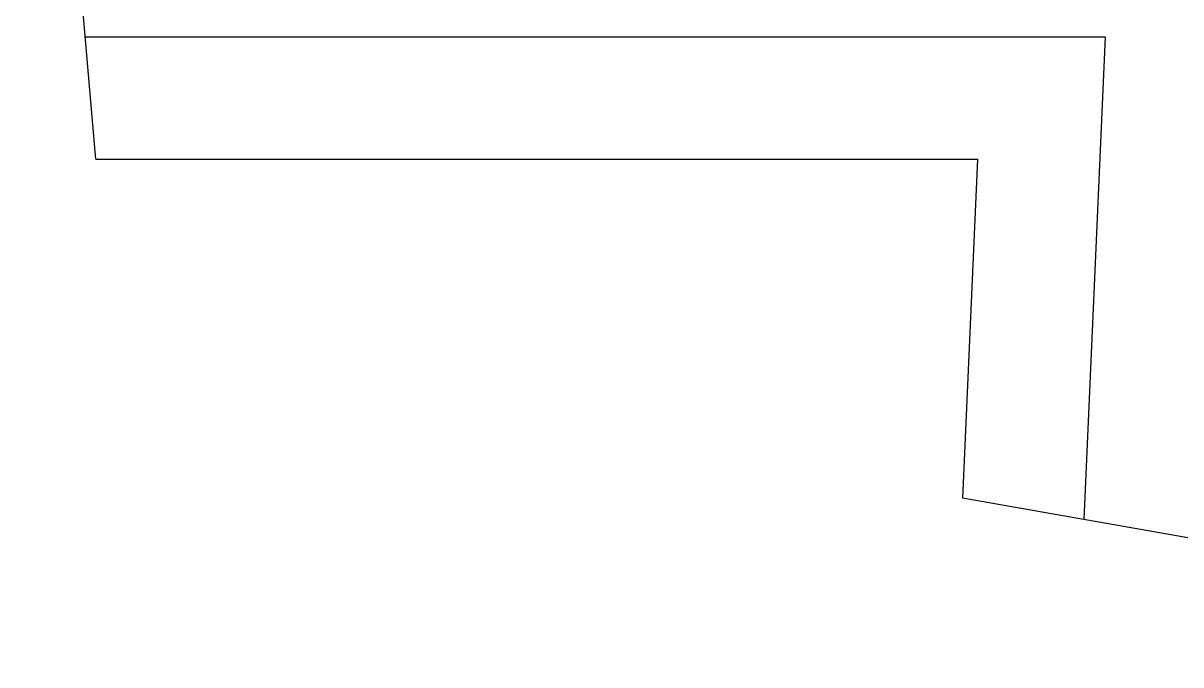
# Model space of a CAD drawing. Header units: millimetres. Extents: x 111 to 1506, y 14 to 566.
# Drawn here: x 248.596 to 253.33, y 225.896 to 228.52 of the extents above; entities that cross this region are included whole.
import ezdxf

# ---------------------------------------------------------------- set-up
doc = ezdxf.new("R2010")
doc.units = ezdxf.units.MM

msp = doc.modelspace()

# ---------------------------------------------------------------- linework, layer by layer
for p, q in [((248.89322, 227.96416), (248.59576, 231.36416)), ((248.84948, 228.46416), (253.02088, 228.46416)), ((253.02088, 228.46416), (252.93365, 226.49011)), ((248.89322, 227.96416), (252.4983, 227.96416)), ((252.4983, 227.96416), (252.43703, 226.57768)), ((256.30301, 225.89601), (252.43703, 226.57768))]:
    msp.add_line(p, q)

doc.saveas('drawing.dxf')
